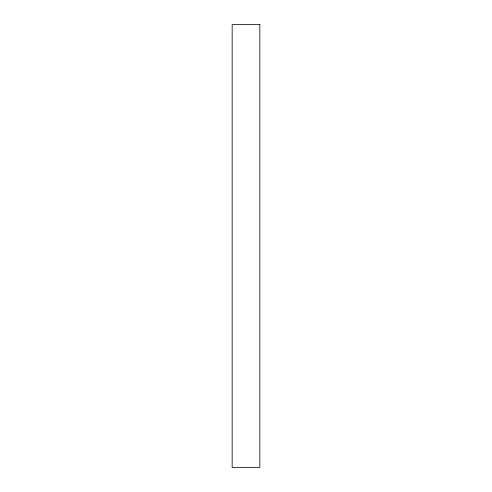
<?xml version="1.0" encoding="UTF-8"?>
<svg xmlns="http://www.w3.org/2000/svg" width="492" height="492" viewBox="0 0 492 492"><rect width="100%" height="100%" fill="white"/><g stroke="black" fill="none" stroke-linecap="round" stroke-linejoin="round"><path stroke-width="0.74" d="M259.837 24.6L232.162 24.6L232.162 467.4L259.837 467.4L259.837 24.6"/></g></svg>
